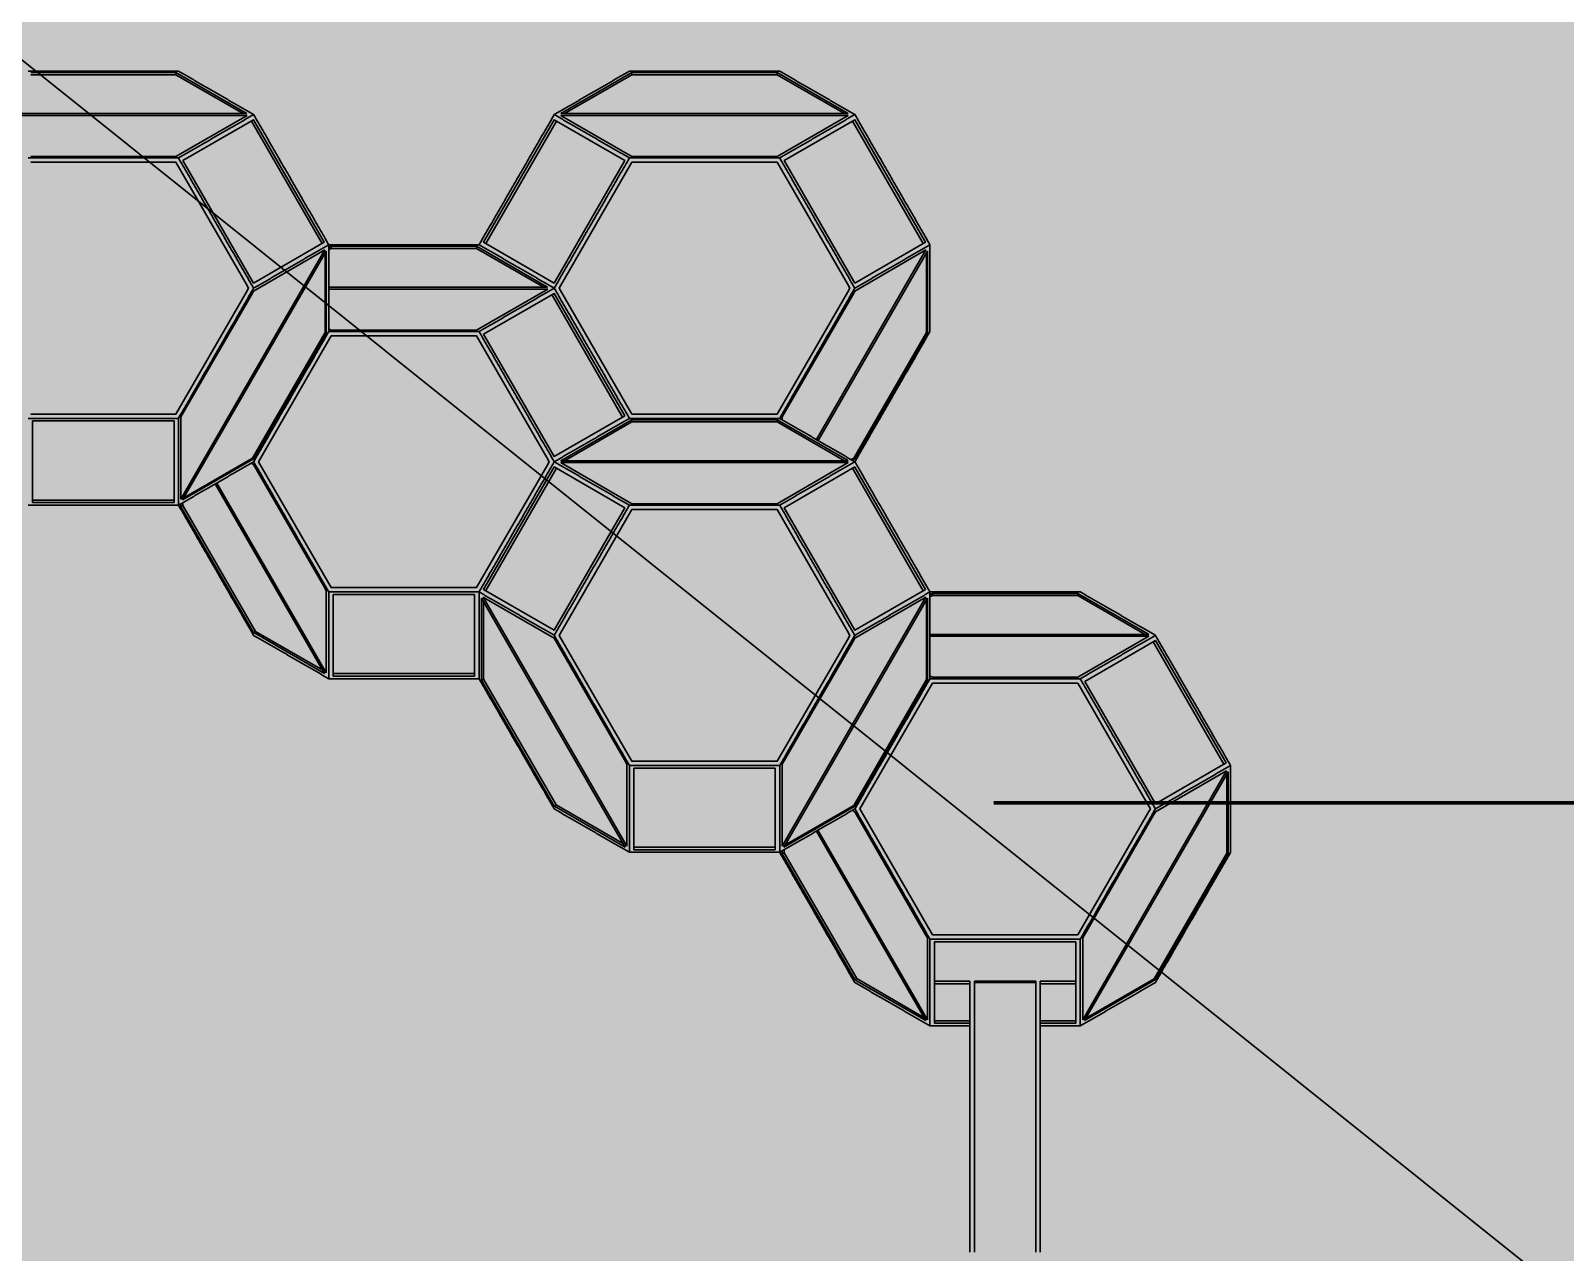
# Model space of a CAD drawing. Header units: millimetres. Extents: x 401 to 30661, y 2016 to 22119.
# Drawn here: x 17051 to 17551, y 14285 to 14683 of the extents above; entities that cross this region are included whole.
import ezdxf

# ---------------------------------------------------------------- set-up
doc = ezdxf.new("R2010")
doc.units = ezdxf.units.MM
doc.layers.add('2ND', color=201, linetype='Continuous', lineweight=35, true_color=0x39ffb0)
doc.layers.add('4TH DETAILS', color=125, linetype='Continuous', lineweight=15, true_color=0x39ffb0)
doc.layers.add('BACKGROUND', color=7, linetype='Continuous', true_color=0x000000)
doc.layers.add('GLOW-EMERALD', color=7, linetype='Continuous', lineweight=70, true_color=0x39ffb0, transparency=0.8)
doc.layers.add('GLOW-EMERALD-2', color=7, linetype='Continuous', lineweight=30, true_color=0x39ffb0, transparency=0.8)

msp = doc.modelspace()

# ---------------------------------------------------------------- hatches: boundary and pattern name
at = {"layer": 'BACKGROUND'}
h = msp.add_hatch(color=256, dxfattribs=at)
h.dxf.hatch_style = 1
h.paths.add_polyline_path([(400.723, 2015.745), (30660.634, 2015.745), (30660.634, 22119.328), (400.723, 22119.328)])

# ---------------------------------------------------------------- linework, layer by layer
at = {"layer": '2ND'}
msp.add_line((17364.847, 14431.205), (17731.999, 14431.205), dxfattribs=at)
at = {"layer": '4TH DETAILS', "linetype": 'Continuous'}
for p, q in [((17050.866, 14669.139), (17052.495, 14669.139)), ((17098.226, 14668.432), (17050.866, 14668.432)), ((17052.495, 14669.139), (17098.226, 14669.139)), ((17098.226, 14668.432), (17098.226, 14669.139)), ((17098.226, 14669.139), (17121.092, 14655.937)), ((17120.139, 14655.78), (17098.226, 14668.432)), ((17223.687, 14655.78), (17246.825, 14669.139)), ((17246.825, 14668.432), (17224.912, 14655.78)), ((17246.825, 14668.432), (17246.825, 14669.139)), ((17246.825, 14669.139), (17248.454, 14669.139)), ((17294.185, 14668.432), (17246.825, 14668.432)), ((17248.454, 14669.139), (17294.185, 14669.139)), ((17294.185, 14668.432), (17294.185, 14669.139)), ((17294.185, 14669.139), (17317.051, 14655.937)), ((17316.098, 14655.78), (17294.185, 14668.432)), ((17121.4, 14655.175), (17027.692, 14655.175)), ((17027.728, 14655.78), (17121.363, 14655.78)), ((17121.4, 14655.175), (17098.226, 14641.795)), ((17100.474, 14640.472), (17123.513, 14653.774)), ((17121.092, 14655.937), (17121.363, 14655.78)), ((17145.836, 14613.454), (17122.796, 14653.359)), ((17123.513, 14653.774), (17123.536, 14653.735)), ((17123.536, 14653.735), (17146.553, 14613.868)), ((17198.476, 14613.881), (17221.515, 14653.786)), ((17222.232, 14653.372), (17199.193, 14613.467)), ((17221.515, 14653.786), (17244.555, 14640.485)), ((17223.959, 14654.997), (17223.651, 14655.175)), ((17317.359, 14655.175), (17223.651, 14655.175)), ((17223.687, 14655.78), (17317.323, 14655.78)), ((17246.825, 14641.795), (17223.959, 14654.997)), ((17317.359, 14655.175), (17294.185, 14641.795)), ((17296.433, 14640.472), (17319.473, 14653.774)), ((17317.051, 14655.937), (17317.323, 14655.78)), ((17341.795, 14613.454), (17318.755, 14653.359)), ((17319.473, 14653.774), (17319.495, 14653.735)), ((17319.495, 14653.735), (17342.512, 14613.868)), ((17096.597, 14641.795), (17050.866, 14641.795)), ((17098.226, 14641.795), (17096.597, 14641.795)), ((17292.556, 14641.795), (17246.825, 14641.795)), ((17294.185, 14641.795), (17292.556, 14641.795)), ((17050.866, 14639.914), (17052.495, 14639.914)), ((17052.495, 14639.914), (17098.226, 14639.914)), ((17098.226, 14639.914), (17121.092, 14600.309)), ((17123.513, 14600.566), (17100.474, 14640.472)), ((17244.555, 14640.485), (17221.515, 14600.579)), ((17223.145, 14598.898), (17246.825, 14639.914)), ((17246.825, 14639.914), (17248.454, 14639.914)), ((17248.454, 14639.914), (17294.185, 14639.914)), ((17294.185, 14639.914), (17317.051, 14600.309)), ((17319.473, 14600.566), (17296.433, 14640.472)), ((17099.855, 14530.179), (17146.713, 14611.339)), ((17146.553, 14613.868), (17123.536, 14600.579)), ((17123.536, 14597.958), (17146.713, 14611.339)), ((17148.031, 14612.1), (17148.845, 14612.57)), ((17148.845, 14611.863), (17148.031, 14611.393)), ((17148.845, 14611.863), (17148.845, 14612.57)), ((17148.845, 14612.57), (17150.474, 14612.57)), ((17196.206, 14611.863), (17148.845, 14611.863)), ((17150.474, 14612.57), (17196.206, 14612.57)), ((17196.206, 14611.863), (17196.206, 14612.57)), ((17196.206, 14612.57), (17219.072, 14599.369)), ((17218.118, 14599.212), (17196.206, 14611.863)), ((17221.515, 14600.579), (17198.476, 14613.881)), ((17306.996, 14549.546), (17342.672, 14611.339)), ((17342.512, 14613.868), (17319.495, 14600.579)), ((17319.495, 14597.958), (17342.672, 14611.339)), ((17147.216, 14611.003), (17100.398, 14529.912)), ((17146.849, 14584.498), (17146.849, 14610.366)), ((17147.216, 14611.003), (17147.216, 14610.689)), ((17147.216, 14610.689), (17147.216, 14584.286)), ((17343.175, 14611.003), (17307.519, 14549.244)), ((17342.808, 14584.498), (17342.808, 14610.366)), ((17343.175, 14611.003), (17343.175, 14610.689)), ((17343.175, 14610.689), (17343.175, 14584.286)), ((17121.092, 14597.487), (17098.226, 14557.883)), ((17099.855, 14556.942), (17122.721, 14596.547)), ((17121.092, 14600.309), (17121.906, 14598.898)), ((17121.906, 14598.898), (17121.092, 14597.487)), ((17122.721, 14596.547), (17123.536, 14597.958)), ((17123.536, 14600.579), (17123.513, 14600.566)), ((17148.031, 14599.212), (17219.343, 14599.212)), ((17219.38, 14598.606), (17148.031, 14598.606)), ((17219.38, 14598.606), (17196.206, 14585.227)), ((17198.453, 14583.903), (17221.493, 14597.205)), ((17219.072, 14599.369), (17219.343, 14599.212)), ((17243.815, 14556.885), (17220.776, 14596.791)), ((17221.493, 14597.205), (17221.515, 14597.166)), ((17221.515, 14597.166), (17244.532, 14557.299)), ((17246.825, 14557.883), (17223.145, 14598.898)), ((17317.051, 14597.487), (17294.185, 14557.883)), ((17295.814, 14556.942), (17318.68, 14596.547)), ((17317.051, 14600.309), (17317.866, 14598.898)), ((17317.866, 14598.898), (17317.051, 14597.487)), ((17318.68, 14596.547), (17319.495, 14597.958)), ((17319.495, 14600.579), (17319.473, 14600.566)), ((17123.168, 14543.483), (17146.849, 14584.498)), ((17147.216, 14584.286), (17124.35, 14544.681)), ((17125.165, 14542.33), (17148.845, 14583.345)), ((17146.849, 14584.498), (17147.216, 14584.286)), ((17148.845, 14585.227), (17148.031, 14585.697)), ((17194.577, 14585.227), (17148.845, 14585.227)), ((17148.845, 14583.345), (17150.474, 14583.345)), ((17150.474, 14583.345), (17196.206, 14583.345)), ((17196.206, 14585.227), (17194.577, 14585.227)), ((17196.206, 14583.345), (17219.071, 14543.741)), ((17221.493, 14543.998), (17198.453, 14583.903)), ((17319.127, 14543.483), (17342.808, 14584.498)), ((17343.175, 14584.286), (17320.309, 14544.681)), ((17342.808, 14584.498), (17343.175, 14584.286)), ((17052.495, 14557.883), (17050.866, 14557.883)), ((17098.226, 14557.883), (17052.495, 14557.883)), ((17099.855, 14530.539), (17099.855, 14556.942)), ((17244.532, 14557.299), (17221.515, 14544.01)), ((17248.454, 14557.883), (17246.825, 14557.883)), ((17294.185, 14557.883), (17248.454, 14557.883)), ((17295.814, 14556.002), (17295.814, 14556.942)), ((17051.506, 14555.632), (17097.585, 14555.632)), ((17051.506, 14529.028), (17051.506, 14555.632)), ((17097.585, 14555.632), (17097.585, 14529.028)), ((17223.687, 14542.643), (17246.825, 14556.002)), ((17246.825, 14555.295), (17224.912, 14542.643)), ((17246.825, 14555.295), (17246.825, 14556.002)), ((17246.825, 14556.002), (17248.454, 14556.002)), ((17294.185, 14555.295), (17246.825, 14555.295)), ((17248.454, 14556.002), (17294.185, 14556.002)), ((17294.185, 14555.295), (17294.185, 14556.002)), ((17294.185, 14556.002), (17317.051, 14542.8)), ((17316.098, 14542.643), (17294.185, 14555.295)), ((17123.536, 14543.27), (17100.398, 14529.912)), ((17100.766, 14530.549), (17123.168, 14543.483)), ((17122.721, 14541.86), (17123.536, 14541.389)), ((17123.168, 14543.483), (17123.536, 14543.27)), ((17124.35, 14544.681), (17123.536, 14543.27)), ((17123.536, 14541.389), (17146.401, 14501.785)), ((17148.845, 14501.314), (17125.165, 14542.33)), ((17219.071, 14543.741), (17219.886, 14542.33)), ((17219.886, 14542.33), (17219.071, 14540.919)), ((17221.515, 14544.01), (17221.493, 14543.998)), ((17223.959, 14541.86), (17223.651, 14542.038)), ((17317.359, 14542.038), (17223.651, 14542.038)), ((17223.687, 14542.643), (17317.323, 14542.643)), ((17246.825, 14528.658), (17223.959, 14541.86)), ((17317.359, 14542.038), (17294.185, 14528.658)), ((17317.051, 14542.8), (17317.323, 14542.643)), ((17318.313, 14543.012), (17319.127, 14543.483)), ((17319.495, 14543.27), (17318.68, 14542.8)), ((17319.127, 14543.483), (17319.495, 14543.27)), ((17320.309, 14544.681), (17319.495, 14543.27)), ((17219.071, 14540.919), (17196.206, 14501.314)), ((17198.476, 14500.744), (17221.515, 14540.649)), ((17222.232, 14540.235), (17199.193, 14500.33)), ((17221.515, 14540.649), (17244.555, 14527.347)), ((17296.433, 14527.335), (17319.473, 14540.636)), ((17341.795, 14500.317), (17318.755, 14540.222)), ((17319.473, 14540.636), (17319.495, 14540.598)), ((17319.495, 14540.598), (17342.512, 14500.731)), ((17146.673, 14473.344), (17111.017, 14535.102)), ((17111.528, 14535.397), (17147.216, 14473.585)), ((17051.506, 14529.856), (17097.585, 14529.856)), ((17097.585, 14529.028), (17051.506, 14529.028)), ((17099.855, 14530.179), (17099.855, 14530.539)), ((17099.855, 14527.717), (17099.855, 14528.658)), ((17100.468, 14528.071), (17099.855, 14527.717)), ((17123.536, 14486.702), (17099.855, 14527.717)), ((17100.468, 14528.071), (17100.468, 14529.012)), ((17124.148, 14487.055), (17100.468, 14528.071)), ((17244.555, 14527.347), (17221.515, 14487.442)), ((17223.145, 14485.761), (17246.825, 14526.777)), ((17292.556, 14528.658), (17246.825, 14528.658)), ((17246.825, 14526.777), (17248.454, 14526.777)), ((17248.454, 14526.777), (17294.185, 14526.777)), ((17294.185, 14528.658), (17292.556, 14528.658)), ((17294.185, 14526.777), (17317.051, 14487.172)), ((17319.473, 14487.429), (17296.433, 14527.335)), ((17146.401, 14501.785), (17147.216, 14500.374)), ((17150.474, 14501.314), (17148.845, 14501.314)), ((17196.206, 14501.314), (17150.474, 14501.314)), ((17147.216, 14500.374), (17147.216, 14499.433)), ((17147.216, 14499.433), (17147.216, 14473.585)), ((17149.486, 14499.063), (17195.565, 14499.063)), ((17149.486, 14472.459), (17149.486, 14499.063)), ((17195.565, 14499.063), (17195.565, 14472.459)), ((17197.835, 14471.149), (17197.835, 14497.866)), ((17244.653, 14416.775), (17197.835, 14497.866)), ((17198.315, 14498.215), (17198.649, 14498.022)), ((17198.315, 14498.215), (17245.196, 14417.016)), ((17198.447, 14471.502), (17198.447, 14496.805)), ((17221.515, 14487.442), (17198.476, 14500.744)), ((17198.649, 14498.022), (17221.515, 14484.821)), ((17295.814, 14417.042), (17342.672, 14498.202)), ((17343.175, 14497.866), (17296.358, 14416.775)), ((17342.512, 14500.731), (17319.495, 14487.442)), ((17319.495, 14484.821), (17342.672, 14498.202)), ((17342.808, 14471.361), (17342.808, 14497.229)), ((17343.175, 14497.866), (17343.175, 14497.552)), ((17343.175, 14497.552), (17343.175, 14471.149)), ((17343.99, 14498.963), (17344.804, 14499.433)), ((17344.804, 14498.726), (17343.99, 14498.256)), ((17344.804, 14498.726), (17344.804, 14499.433)), ((17344.804, 14499.433), (17346.433, 14499.433)), ((17392.165, 14498.726), (17344.804, 14498.726)), ((17346.433, 14499.433), (17392.165, 14499.433)), ((17392.165, 14498.726), (17392.165, 14499.433)), ((17392.165, 14499.433), (17415.031, 14486.232)), ((17414.078, 14486.075), (17392.165, 14498.726)), ((17124.148, 14487.055), (17123.536, 14486.702)), ((17124.35, 14486.232), (17123.536, 14486.702)), ((17146.061, 14474.404), (17124.148, 14487.055)), ((17146.673, 14473.344), (17124.35, 14486.232)), ((17317.051, 14487.172), (17317.866, 14485.761)), ((17319.495, 14487.442), (17319.473, 14487.429)), ((17343.99, 14486.075), (17415.302, 14486.075)), ((17415.031, 14486.232), (17415.302, 14486.075)), ((17221.515, 14484.821), (17244.381, 14445.216)), ((17246.825, 14444.746), (17223.145, 14485.761)), ((17317.051, 14484.35), (17294.185, 14444.746)), ((17295.814, 14443.805), (17318.68, 14483.41)), ((17317.866, 14485.761), (17317.051, 14484.35)), ((17318.68, 14483.41), (17319.495, 14484.821)), ((17415.339, 14485.469), (17343.99, 14485.469)), ((17415.339, 14485.469), (17392.165, 14472.089)), ((17394.413, 14470.766), (17417.452, 14484.068)), ((17439.774, 14443.748), (17416.735, 14483.654)), ((17417.452, 14484.068), (17417.474, 14484.029)), ((17417.474, 14484.029), (17440.492, 14444.162)), ((17149.486, 14473.288), (17195.565, 14473.288)), ((17195.565, 14472.459), (17149.486, 14472.459)), ((17198.447, 14471.502), (17197.835, 14471.149)), ((17221.515, 14430.133), (17197.835, 14471.149)), ((17222.128, 14430.487), (17198.447, 14471.502)), ((17319.127, 14430.345), (17342.808, 14471.361)), ((17343.175, 14471.149), (17320.309, 14431.544)), ((17342.808, 14471.361), (17343.175, 14471.149)), ((17344.804, 14472.089), (17343.99, 14472.56)), ((17390.536, 14472.089), (17344.804, 14472.089)), ((17392.165, 14472.089), (17390.536, 14472.089)), ((17321.124, 14429.193), (17344.804, 14470.208)), ((17344.804, 14470.208), (17346.434, 14470.208)), ((17346.434, 14470.208), (17392.165, 14470.208)), ((17392.165, 14470.208), (17415.03, 14430.604)), ((17417.452, 14430.861), (17394.413, 14470.766)), ((17244.381, 14445.216), (17245.196, 14443.805)), ((17245.196, 14443.805), (17245.196, 14442.865)), ((17245.196, 14442.865), (17245.196, 14417.016)), ((17248.454, 14444.746), (17246.825, 14444.746)), ((17247.466, 14442.495), (17293.544, 14442.495)), ((17247.466, 14415.891), (17247.466, 14442.495)), ((17294.185, 14444.746), (17248.454, 14444.746)), ((17293.544, 14442.495), (17293.544, 14415.891)), ((17295.814, 14417.402), (17295.814, 14443.805)), ((17393.794, 14360.473), (17440.652, 14441.634)), ((17441.155, 14441.297), (17394.337, 14360.206)), ((17440.492, 14444.162), (17417.474, 14430.873)), ((17417.474, 14428.252), (17440.652, 14441.634)), ((17441.155, 14441.297), (17441.155, 14440.983)), ((17440.787, 14414.793), (17440.787, 14440.661)), ((17441.155, 14440.983), (17441.155, 14414.58)), ((17320.309, 14431.544), (17319.495, 14430.133)), ((17222.128, 14430.487), (17221.515, 14430.133)), ((17222.33, 14429.663), (17221.515, 14430.133)), ((17244.04, 14417.836), (17222.128, 14430.487)), ((17244.653, 14416.775), (17222.33, 14429.663)), ((17319.495, 14430.133), (17296.358, 14416.775)), ((17296.725, 14417.411), (17319.127, 14430.345)), ((17318.68, 14428.723), (17319.495, 14428.252)), ((17319.127, 14430.345), (17319.495, 14430.133)), ((17319.495, 14428.252), (17342.361, 14388.648)), ((17344.804, 14388.177), (17321.124, 14429.193)), ((17415.03, 14427.782), (17392.165, 14388.177)), ((17393.794, 14387.237), (17416.66, 14426.841)), ((17415.03, 14430.604), (17415.845, 14429.193)), ((17415.845, 14429.193), (17415.03, 14427.782)), ((17416.66, 14426.841), (17417.474, 14428.252)), ((17417.474, 14430.873), (17417.452, 14430.861)), ((17342.632, 14360.206), (17306.976, 14421.965)), ((17307.488, 14422.26), (17343.175, 14360.448)), ((17247.466, 14416.719), (17293.544, 14416.719)), ((17295.814, 14417.042), (17295.814, 14417.402)), ((17293.544, 14415.891), (17247.466, 14415.891)), ((17295.814, 14414.58), (17295.814, 14415.521)), ((17296.427, 14414.934), (17295.814, 14414.58)), ((17319.495, 14373.565), (17295.814, 14414.58)), ((17296.427, 14414.934), (17296.427, 14415.874)), ((17320.107, 14373.918), (17296.427, 14414.934)), ((17417.107, 14373.777), (17440.787, 14414.793)), ((17441.155, 14414.58), (17418.289, 14374.976)), ((17440.787, 14414.793), (17441.155, 14414.58)), ((17342.361, 14388.648), (17343.175, 14387.237)), ((17343.175, 14387.237), (17343.175, 14386.296)), ((17343.175, 14386.296), (17343.175, 14360.448)), ((17346.434, 14388.177), (17344.804, 14388.177)), ((17392.165, 14388.177), (17346.434, 14388.177)), ((17393.794, 14360.834), (17393.794, 14387.237)), ((17345.445, 14385.926), (17391.524, 14385.926)), ((17345.445, 14359.322), (17345.445, 14385.926)), ((17391.524, 14385.926), (17391.524, 14359.322)), ((17320.107, 14373.918), (17319.495, 14373.565)), ((17320.309, 14373.095), (17319.495, 14373.565)), ((17342.02, 14361.267), (17320.107, 14373.918)), ((17342.632, 14360.206), (17320.309, 14373.095)), ((17357.029, 14373.044), (17345.445, 14373.044)), ((17345.445, 14372.204), (17345.445, 14373.044)), ((17357.029, 14372.204), (17345.445, 14372.204)), ((17357.029, 14373.044), (17357.029, 14284.704)), ((17378.485, 14373.044), (17358.485, 14373.044)), ((17358.485, 14373.044), (17358.485, 14284.704)), ((17378.485, 14372.639), (17358.485, 14372.639)), ((17378.485, 14373.044), (17378.485, 14284.704)), ((17391.524, 14373.044), (17379.94, 14373.044)), ((17379.94, 14373.044), (17379.94, 14284.704)), ((17391.524, 14372.204), (17379.94, 14372.204)), ((17391.524, 14372.204), (17391.524, 14373.044)), ((17417.474, 14373.565), (17394.337, 14360.206)), ((17394.705, 14360.843), (17417.107, 14373.777)), ((17417.107, 14373.777), (17417.474, 14373.565)), ((17418.289, 14374.976), (17417.474, 14373.565)), ((17345.445, 14360.151), (17357.029, 14360.151)), ((17357.029, 14359.322), (17345.445, 14359.322)), ((17379.94, 14360.151), (17391.524, 14360.151)), ((17391.524, 14359.322), (17379.94, 14359.322)), ((17393.794, 14360.473), (17393.794, 14360.834))]:
    msp.add_line(p, q, dxfattribs=at)
at = {"layer": '4TH DETAILS'}
msp.add_lwpolyline([(16270.229, 15014.575), (16512.728, 14910.647), (16751.181, 14910.647), (17943.449, 13956.832), (18181.903, 12764.564), (18181.903, 12049.203), (17704.996, 10380.028), (17704.996, 9489.575)], dxfattribs=at)
at = {"layer": '4TH DETAILS', "linetype": 'Continuous'}
for points in [[(17099.041, 14669.609), (17050.051, 14669.609)], [(17099.041, 14669.609), (17123.536, 14655.467)], [(17221.515, 14655.467), (17246.01, 14669.609)], [(17295, 14669.609), (17246.01, 14669.609)], [(17295, 14669.609), (17319.495, 14655.467)], [(17099.041, 14641.325), (17123.536, 14655.467)], [(17148.031, 14613.041), (17123.536, 14655.467)], [(17197.02, 14613.041), (17221.515, 14655.467)], [(17246.01, 14641.325), (17221.515, 14655.467)], [(17295, 14641.325), (17319.495, 14655.467)], [(17343.99, 14613.041), (17319.495, 14655.467)], [(17050.051, 14641.325), (17099.041, 14641.325)], [(17123.536, 14598.898), (17099.041, 14641.325)], [(17221.515, 14598.898), (17246.01, 14641.325)], [(17246.01, 14641.325), (17295, 14641.325)], [(17319.495, 14598.898), (17295, 14641.325)], [(17123.536, 14598.898), (17148.031, 14613.041)], [(17148.031, 14584.756), (17148.031, 14613.041)], [(17197.02, 14613.041), (17148.031, 14613.041)], [(17197.02, 14613.041), (17221.515, 14598.898)], [(17221.515, 14598.898), (17197.02, 14613.041)], [(17319.495, 14598.898), (17343.99, 14613.041)], [(17343.99, 14584.756), (17343.99, 14613.041)], [(17099.041, 14556.472), (17123.536, 14598.898)], [(17197.02, 14584.756), (17221.515, 14598.898)], [(17246.01, 14556.472), (17221.515, 14598.898)], [(17246.01, 14556.472), (17221.515, 14598.898)], [(17295, 14556.472), (17319.495, 14598.898)], [(17148.031, 14584.756), (17123.536, 14542.33)], [(17123.536, 14542.33), (17148.031, 14584.756)], [(17148.031, 14584.756), (17197.02, 14584.756)], [(17221.515, 14542.33), (17197.02, 14584.756)], [(17343.99, 14584.756), (17319.495, 14542.33)], [(17050.051, 14556.472), (17099.041, 14556.472)], [(17099.041, 14556.472), (17099.041, 14528.188)], [(17221.515, 14542.33), (17246.01, 14556.472)], [(17221.515, 14542.33), (17246.01, 14556.472)], [(17295, 14556.472), (17246.01, 14556.472)], [(17246.01, 14556.472), (17295, 14556.472)], [(17295, 14556.472), (17319.495, 14542.33)], [(17099.041, 14528.188), (17123.536, 14542.33)], [(17148.031, 14499.903), (17123.536, 14542.33)], [(17197.02, 14499.903), (17221.515, 14542.33)], [(17197.02, 14499.903), (17221.515, 14542.33)], [(17246.01, 14528.188), (17221.515, 14542.33)], [(17295, 14528.188), (17319.495, 14542.33)], [(17343.99, 14499.903), (17319.495, 14542.33)], [(17050.051, 14528.188), (17099.041, 14528.188)], [(17099.041, 14528.188), (17123.536, 14485.761)], [(17221.515, 14485.761), (17246.01, 14528.188)], [(17246.01, 14528.188), (17295, 14528.188)], [(17319.495, 14485.761), (17295, 14528.188)], [(17148.031, 14499.903), (17197.02, 14499.903)], [(17148.031, 14499.903), (17148.031, 14471.619)], [(17197.02, 14499.903), (17197.02, 14471.619)], [(17197.02, 14471.619), (17197.02, 14499.903)], [(17221.515, 14485.761), (17197.02, 14499.903)], [(17319.495, 14485.761), (17343.99, 14499.903)], [(17343.99, 14471.619), (17343.99, 14499.903)], [(17392.98, 14499.903), (17343.99, 14499.903)], [(17392.98, 14499.903), (17417.474, 14485.761)], [(17123.536, 14485.761), (17148.031, 14471.619)], [(17246.01, 14443.335), (17221.515, 14485.761)], [(17295, 14443.335), (17319.495, 14485.761)], [(17392.98, 14471.619), (17417.474, 14485.761)], [(17441.969, 14443.335), (17417.474, 14485.761)], [(17148.031, 14471.619), (17197.02, 14471.619)], [(17197.02, 14471.619), (17221.515, 14429.193)], [(17343.99, 14471.619), (17319.495, 14429.193)], [(17319.495, 14429.193), (17343.99, 14471.619)], [(17343.99, 14471.619), (17392.98, 14471.619)], [(17417.474, 14429.193), (17392.98, 14471.619)], [(17246.01, 14443.335), (17295, 14443.335)], [(17246.01, 14443.335), (17246.01, 14415.051)], [(17295, 14443.335), (17295, 14415.051)], [(17417.474, 14429.193), (17441.969, 14443.335)], [(17441.969, 14415.051), (17441.969, 14443.335)], [(17221.515, 14429.193), (17246.01, 14415.051)], [(17295, 14415.051), (17319.495, 14429.193)], [(17343.99, 14386.766), (17319.495, 14429.193)], [(17392.98, 14386.766), (17417.474, 14429.193)], [(17246.01, 14415.051), (17295, 14415.051)], [(17295, 14415.051), (17319.495, 14372.624)], [(17441.969, 14415.051), (17417.474, 14372.624)], [(17343.99, 14386.766), (17392.98, 14386.766)], [(17343.99, 14386.766), (17343.99, 14358.482)], [(17392.98, 14386.766), (17392.98, 14358.482)], [(17319.495, 14372.624), (17343.99, 14358.482)], [(17392.98, 14358.482), (17417.474, 14372.624)], [(17343.99, 14358.482), (17357.029, 14358.482)], [(17379.94, 14358.482), (17392.98, 14358.482)]]:
    msp.add_open_spline(points, degree=1, dxfattribs=at)
at = {"layer": 'GLOW-EMERALD'}
msp.add_line((17364.847, 14431.205), (17731.999, 14431.205), dxfattribs=at)
at = {"layer": 'GLOW-EMERALD-2', "linetype": 'Continuous'}
for p, q in [((17050.866, 14669.139), (17052.495, 14669.139)), ((17098.226, 14668.432), (17050.866, 14668.432)), ((17052.495, 14669.139), (17098.226, 14669.139)), ((17098.226, 14668.432), (17098.226, 14669.139)), ((17098.226, 14669.139), (17121.092, 14655.937)), ((17120.139, 14655.78), (17098.226, 14668.432)), ((17223.687, 14655.78), (17246.825, 14669.139)), ((17246.825, 14668.432), (17224.912, 14655.78)), ((17246.825, 14668.432), (17246.825, 14669.139)), ((17246.825, 14669.139), (17248.454, 14669.139)), ((17294.185, 14668.432), (17246.825, 14668.432)), ((17248.454, 14669.139), (17294.185, 14669.139)), ((17294.185, 14668.432), (17294.185, 14669.139)), ((17294.185, 14669.139), (17317.051, 14655.937)), ((17316.098, 14655.78), (17294.185, 14668.432)), ((17121.4, 14655.175), (17027.692, 14655.175)), ((17027.728, 14655.78), (17121.363, 14655.78)), ((17121.4, 14655.175), (17098.226, 14641.795)), ((17100.474, 14640.472), (17123.513, 14653.774)), ((17121.092, 14655.937), (17121.363, 14655.78)), ((17145.836, 14613.454), (17122.796, 14653.359)), ((17123.513, 14653.774), (17123.536, 14653.735)), ((17123.536, 14653.735), (17146.553, 14613.868)), ((17198.476, 14613.881), (17221.515, 14653.786)), ((17222.232, 14653.372), (17199.193, 14613.467)), ((17221.515, 14653.786), (17244.555, 14640.485)), ((17223.959, 14654.997), (17223.651, 14655.175)), ((17317.359, 14655.175), (17223.651, 14655.175)), ((17223.687, 14655.78), (17317.323, 14655.78)), ((17246.825, 14641.795), (17223.959, 14654.997)), ((17317.359, 14655.175), (17294.185, 14641.795)), ((17296.433, 14640.472), (17319.473, 14653.774)), ((17317.051, 14655.937), (17317.323, 14655.78)), ((17341.795, 14613.454), (17318.755, 14653.359)), ((17319.473, 14653.774), (17319.495, 14653.735)), ((17319.495, 14653.735), (17342.512, 14613.868)), ((17096.597, 14641.795), (17050.866, 14641.795)), ((17098.226, 14641.795), (17096.597, 14641.795)), ((17292.556, 14641.795), (17246.825, 14641.795)), ((17294.185, 14641.795), (17292.556, 14641.795)), ((17050.866, 14639.914), (17052.495, 14639.914)), ((17052.495, 14639.914), (17098.226, 14639.914)), ((17098.226, 14639.914), (17121.092, 14600.309)), ((17123.513, 14600.566), (17100.474, 14640.472)), ((17244.555, 14640.485), (17221.515, 14600.579)), ((17223.145, 14598.898), (17246.825, 14639.914)), ((17246.825, 14639.914), (17248.454, 14639.914)), ((17248.454, 14639.914), (17294.185, 14639.914)), ((17294.185, 14639.914), (17317.051, 14600.309)), ((17319.473, 14600.566), (17296.433, 14640.472)), ((17099.855, 14530.179), (17146.713, 14611.339)), ((17146.553, 14613.868), (17123.536, 14600.579)), ((17123.536, 14597.958), (17146.713, 14611.339)), ((17148.031, 14612.1), (17148.845, 14612.57)), ((17148.845, 14611.863), (17148.031, 14611.393)), ((17148.845, 14611.863), (17148.845, 14612.57)), ((17148.845, 14612.57), (17150.474, 14612.57)), ((17196.206, 14611.863), (17148.845, 14611.863)), ((17150.474, 14612.57), (17196.206, 14612.57)), ((17196.206, 14611.863), (17196.206, 14612.57)), ((17196.206, 14612.57), (17219.072, 14599.369)), ((17218.118, 14599.212), (17196.206, 14611.863)), ((17221.515, 14600.579), (17198.476, 14613.881)), ((17306.996, 14549.546), (17342.672, 14611.339)), ((17342.512, 14613.868), (17319.495, 14600.579)), ((17319.495, 14597.958), (17342.672, 14611.339)), ((17147.216, 14611.003), (17100.398, 14529.912)), ((17146.849, 14584.498), (17146.849, 14610.366)), ((17147.216, 14611.003), (17147.216, 14610.689)), ((17147.216, 14610.689), (17147.216, 14584.286)), ((17343.175, 14611.003), (17307.519, 14549.244)), ((17342.808, 14584.498), (17342.808, 14610.366)), ((17343.175, 14611.003), (17343.175, 14610.689)), ((17343.175, 14610.689), (17343.175, 14584.286)), ((17121.092, 14597.487), (17098.226, 14557.883)), ((17099.855, 14556.942), (17122.721, 14596.547)), ((17121.092, 14600.309), (17121.906, 14598.898)), ((17121.906, 14598.898), (17121.092, 14597.487)), ((17122.721, 14596.547), (17123.536, 14597.958)), ((17123.536, 14600.579), (17123.513, 14600.566)), ((17148.031, 14599.212), (17219.343, 14599.212)), ((17219.38, 14598.606), (17148.031, 14598.606)), ((17219.38, 14598.606), (17196.206, 14585.227)), ((17198.453, 14583.903), (17221.493, 14597.205)), ((17219.072, 14599.369), (17219.343, 14599.212)), ((17243.815, 14556.885), (17220.776, 14596.791)), ((17221.493, 14597.205), (17221.515, 14597.166)), ((17221.515, 14597.166), (17244.532, 14557.299)), ((17246.825, 14557.883), (17223.145, 14598.898)), ((17317.051, 14597.487), (17294.185, 14557.883)), ((17295.814, 14556.942), (17318.68, 14596.547)), ((17317.051, 14600.309), (17317.866, 14598.898)), ((17317.866, 14598.898), (17317.051, 14597.487)), ((17318.68, 14596.547), (17319.495, 14597.958)), ((17319.495, 14600.579), (17319.473, 14600.566)), ((17123.168, 14543.483), (17146.849, 14584.498)), ((17147.216, 14584.286), (17124.35, 14544.681)), ((17125.165, 14542.33), (17148.845, 14583.345)), ((17146.849, 14584.498), (17147.216, 14584.286)), ((17148.845, 14585.227), (17148.031, 14585.697)), ((17194.577, 14585.227), (17148.845, 14585.227)), ((17148.845, 14583.345), (17150.474, 14583.345)), ((17150.474, 14583.345), (17196.206, 14583.345)), ((17196.206, 14585.227), (17194.577, 14585.227)), ((17196.206, 14583.345), (17219.071, 14543.741)), ((17221.493, 14543.998), (17198.453, 14583.903)), ((17319.127, 14543.483), (17342.808, 14584.498)), ((17343.175, 14584.286), (17320.309, 14544.681)), ((17342.808, 14584.498), (17343.175, 14584.286)), ((17052.495, 14557.883), (17050.866, 14557.883)), ((17098.226, 14557.883), (17052.495, 14557.883)), ((17099.855, 14530.539), (17099.855, 14556.942)), ((17244.532, 14557.299), (17221.515, 14544.01)), ((17248.454, 14557.883), (17246.825, 14557.883)), ((17294.185, 14557.883), (17248.454, 14557.883)), ((17295.814, 14556.002), (17295.814, 14556.942)), ((17051.506, 14555.632), (17097.585, 14555.632)), ((17051.506, 14529.028), (17051.506, 14555.632)), ((17097.585, 14555.632), (17097.585, 14529.028)), ((17223.687, 14542.643), (17246.825, 14556.002)), ((17246.825, 14555.295), (17224.912, 14542.643)), ((17246.825, 14555.295), (17246.825, 14556.002)), ((17246.825, 14556.002), (17248.454, 14556.002)), ((17294.185, 14555.295), (17246.825, 14555.295)), ((17248.454, 14556.002), (17294.185, 14556.002)), ((17294.185, 14555.295), (17294.185, 14556.002)), ((17294.185, 14556.002), (17317.051, 14542.8)), ((17316.098, 14542.643), (17294.185, 14555.295)), ((17123.536, 14543.27), (17100.398, 14529.912)), ((17100.766, 14530.549), (17123.168, 14543.483)), ((17122.721, 14541.86), (17123.536, 14541.389)), ((17123.168, 14543.483), (17123.536, 14543.27)), ((17124.35, 14544.681), (17123.536, 14543.27)), ((17123.536, 14541.389), (17146.401, 14501.785)), ((17148.845, 14501.314), (17125.165, 14542.33)), ((17219.071, 14543.741), (17219.886, 14542.33)), ((17219.886, 14542.33), (17219.071, 14540.919)), ((17221.515, 14544.01), (17221.493, 14543.998)), ((17223.959, 14541.86), (17223.651, 14542.038)), ((17317.359, 14542.038), (17223.651, 14542.038)), ((17223.687, 14542.643), (17317.323, 14542.643)), ((17246.825, 14528.658), (17223.959, 14541.86)), ((17317.359, 14542.038), (17294.185, 14528.658)), ((17317.051, 14542.8), (17317.323, 14542.643)), ((17318.313, 14543.012), (17319.127, 14543.483)), ((17319.495, 14543.27), (17318.68, 14542.8)), ((17319.127, 14543.483), (17319.495, 14543.27)), ((17320.309, 14544.681), (17319.495, 14543.27)), ((17219.071, 14540.919), (17196.206, 14501.314)), ((17198.476, 14500.744), (17221.515, 14540.649)), ((17222.232, 14540.235), (17199.193, 14500.33)), ((17221.515, 14540.649), (17244.555, 14527.347)), ((17296.433, 14527.335), (17319.473, 14540.636)), ((17341.795, 14500.317), (17318.755, 14540.222)), ((17319.473, 14540.636), (17319.495, 14540.598)), ((17319.495, 14540.598), (17342.512, 14500.731)), ((17146.673, 14473.344), (17111.017, 14535.102)), ((17111.528, 14535.397), (17147.216, 14473.585)), ((17051.506, 14529.856), (17097.585, 14529.856)), ((17097.585, 14529.028), (17051.506, 14529.028)), ((17099.855, 14530.179), (17099.855, 14530.539)), ((17099.855, 14527.717), (17099.855, 14528.658)), ((17100.468, 14528.071), (17099.855, 14527.717)), ((17123.536, 14486.702), (17099.855, 14527.717)), ((17100.468, 14528.071), (17100.468, 14529.012)), ((17124.148, 14487.055), (17100.468, 14528.071)), ((17244.555, 14527.347), (17221.515, 14487.442)), ((17223.145, 14485.761), (17246.825, 14526.777)), ((17292.556, 14528.658), (17246.825, 14528.658)), ((17246.825, 14526.777), (17248.454, 14526.777)), ((17248.454, 14526.777), (17294.185, 14526.777)), ((17294.185, 14528.658), (17292.556, 14528.658)), ((17294.185, 14526.777), (17317.051, 14487.172)), ((17319.473, 14487.429), (17296.433, 14527.335)), ((17146.401, 14501.785), (17147.216, 14500.374)), ((17150.474, 14501.314), (17148.845, 14501.314)), ((17196.206, 14501.314), (17150.474, 14501.314)), ((17147.216, 14500.374), (17147.216, 14499.433)), ((17147.216, 14499.433), (17147.216, 14473.585)), ((17149.486, 14499.063), (17195.565, 14499.063)), ((17149.486, 14472.459), (17149.486, 14499.063)), ((17195.565, 14499.063), (17195.565, 14472.459)), ((17197.835, 14471.149), (17197.835, 14497.866)), ((17244.653, 14416.775), (17197.835, 14497.866)), ((17198.315, 14498.215), (17198.649, 14498.022)), ((17198.315, 14498.215), (17245.196, 14417.016)), ((17198.447, 14471.502), (17198.447, 14496.805)), ((17221.515, 14487.442), (17198.476, 14500.744)), ((17198.649, 14498.022), (17221.515, 14484.821)), ((17295.814, 14417.042), (17342.672, 14498.202)), ((17343.175, 14497.866), (17296.358, 14416.775)), ((17342.512, 14500.731), (17319.495, 14487.442)), ((17319.495, 14484.821), (17342.672, 14498.202)), ((17342.808, 14471.361), (17342.808, 14497.229)), ((17343.175, 14497.866), (17343.175, 14497.552)), ((17343.175, 14497.552), (17343.175, 14471.149)), ((17343.99, 14498.963), (17344.804, 14499.433)), ((17344.804, 14498.726), (17343.99, 14498.256)), ((17344.804, 14498.726), (17344.804, 14499.433)), ((17344.804, 14499.433), (17346.433, 14499.433)), ((17392.165, 14498.726), (17344.804, 14498.726)), ((17346.433, 14499.433), (17392.165, 14499.433)), ((17392.165, 14498.726), (17392.165, 14499.433)), ((17392.165, 14499.433), (17415.031, 14486.232)), ((17414.078, 14486.075), (17392.165, 14498.726)), ((17124.148, 14487.055), (17123.536, 14486.702)), ((17124.35, 14486.232), (17123.536, 14486.702)), ((17146.061, 14474.404), (17124.148, 14487.055)), ((17146.673, 14473.344), (17124.35, 14486.232)), ((17317.051, 14487.172), (17317.866, 14485.761)), ((17319.495, 14487.442), (17319.473, 14487.429)), ((17343.99, 14486.075), (17415.302, 14486.075)), ((17415.031, 14486.232), (17415.302, 14486.075)), ((17221.515, 14484.821), (17244.381, 14445.216)), ((17246.825, 14444.746), (17223.145, 14485.761)), ((17317.051, 14484.35), (17294.185, 14444.746)), ((17295.814, 14443.805), (17318.68, 14483.41)), ((17317.866, 14485.761), (17317.051, 14484.35)), ((17318.68, 14483.41), (17319.495, 14484.821)), ((17415.339, 14485.469), (17343.99, 14485.469)), ((17415.339, 14485.469), (17392.165, 14472.089)), ((17394.413, 14470.766), (17417.452, 14484.068)), ((17439.774, 14443.748), (17416.735, 14483.654)), ((17417.452, 14484.068), (17417.474, 14484.029)), ((17417.474, 14484.029), (17440.492, 14444.162)), ((17149.486, 14473.288), (17195.565, 14473.288)), ((17195.565, 14472.459), (17149.486, 14472.459)), ((17198.447, 14471.502), (17197.835, 14471.149)), ((17221.515, 14430.133), (17197.835, 14471.149)), ((17222.128, 14430.487), (17198.447, 14471.502)), ((17319.127, 14430.345), (17342.808, 14471.361)), ((17343.175, 14471.149), (17320.309, 14431.544)), ((17342.808, 14471.361), (17343.175, 14471.149)), ((17344.804, 14472.089), (17343.99, 14472.56)), ((17390.536, 14472.089), (17344.804, 14472.089)), ((17392.165, 14472.089), (17390.536, 14472.089)), ((17321.124, 14429.193), (17344.804, 14470.208)), ((17344.804, 14470.208), (17346.434, 14470.208)), ((17346.434, 14470.208), (17392.165, 14470.208)), ((17392.165, 14470.208), (17415.03, 14430.604)), ((17417.452, 14430.861), (17394.413, 14470.766)), ((17244.381, 14445.216), (17245.196, 14443.805)), ((17245.196, 14443.805), (17245.196, 14442.865)), ((17245.196, 14442.865), (17245.196, 14417.016)), ((17248.454, 14444.746), (17246.825, 14444.746)), ((17247.466, 14442.495), (17293.544, 14442.495)), ((17247.466, 14415.891), (17247.466, 14442.495)), ((17294.185, 14444.746), (17248.454, 14444.746)), ((17293.544, 14442.495), (17293.544, 14415.891)), ((17295.814, 14417.402), (17295.814, 14443.805)), ((17393.794, 14360.473), (17440.652, 14441.634)), ((17441.155, 14441.297), (17394.337, 14360.206)), ((17440.492, 14444.162), (17417.474, 14430.873)), ((17417.474, 14428.252), (17440.652, 14441.634)), ((17441.155, 14441.297), (17441.155, 14440.983)), ((17440.787, 14414.793), (17440.787, 14440.661)), ((17441.155, 14440.983), (17441.155, 14414.58)), ((17320.309, 14431.544), (17319.495, 14430.133)), ((17222.128, 14430.487), (17221.515, 14430.133)), ((17222.33, 14429.663), (17221.515, 14430.133)), ((17244.04, 14417.836), (17222.128, 14430.487)), ((17244.653, 14416.775), (17222.33, 14429.663)), ((17319.495, 14430.133), (17296.358, 14416.775)), ((17296.725, 14417.411), (17319.127, 14430.345)), ((17318.68, 14428.723), (17319.495, 14428.252)), ((17319.127, 14430.345), (17319.495, 14430.133)), ((17319.495, 14428.252), (17342.361, 14388.648)), ((17344.804, 14388.177), (17321.124, 14429.193)), ((17415.03, 14427.782), (17392.165, 14388.177)), ((17393.794, 14387.237), (17416.66, 14426.841)), ((17415.03, 14430.604), (17415.845, 14429.193)), ((17415.845, 14429.193), (17415.03, 14427.782)), ((17416.66, 14426.841), (17417.474, 14428.252)), ((17417.474, 14430.873), (17417.452, 14430.861)), ((17342.632, 14360.206), (17306.976, 14421.965)), ((17307.488, 14422.26), (17343.175, 14360.448)), ((17247.466, 14416.719), (17293.544, 14416.719)), ((17295.814, 14417.042), (17295.814, 14417.402)), ((17293.544, 14415.891), (17247.466, 14415.891)), ((17295.814, 14414.58), (17295.814, 14415.521)), ((17296.427, 14414.934), (17295.814, 14414.58)), ((17319.495, 14373.565), (17295.814, 14414.58)), ((17296.427, 14414.934), (17296.427, 14415.874)), ((17320.107, 14373.918), (17296.427, 14414.934)), ((17417.107, 14373.777), (17440.787, 14414.793)), ((17441.155, 14414.58), (17418.289, 14374.976)), ((17440.787, 14414.793), (17441.155, 14414.58)), ((17342.361, 14388.648), (17343.175, 14387.237)), ((17343.175, 14387.237), (17343.175, 14386.296)), ((17343.175, 14386.296), (17343.175, 14360.448)), ((17346.434, 14388.177), (17344.804, 14388.177)), ((17392.165, 14388.177), (17346.434, 14388.177)), ((17393.794, 14360.834), (17393.794, 14387.237)), ((17345.445, 14385.926), (17391.524, 14385.926)), ((17345.445, 14359.322), (17345.445, 14385.926)), ((17391.524, 14385.926), (17391.524, 14359.322)), ((17320.107, 14373.918), (17319.495, 14373.565)), ((17320.309, 14373.095), (17319.495, 14373.565)), ((17342.02, 14361.267), (17320.107, 14373.918)), ((17342.632, 14360.206), (17320.309, 14373.095)), ((17357.029, 14373.044), (17345.445, 14373.044)), ((17345.445, 14372.204), (17345.445, 14373.044)), ((17357.029, 14372.204), (17345.445, 14372.204)), ((17357.029, 14373.044), (17357.029, 14284.704)), ((17378.485, 14373.044), (17358.485, 14373.044)), ((17358.485, 14373.044), (17358.485, 14284.704)), ((17378.485, 14372.639), (17358.485, 14372.639)), ((17378.485, 14373.044), (17378.485, 14284.704)), ((17391.524, 14373.044), (17379.94, 14373.044)), ((17379.94, 14373.044), (17379.94, 14284.704)), ((17391.524, 14372.204), (17379.94, 14372.204)), ((17391.524, 14372.204), (17391.524, 14373.044)), ((17417.474, 14373.565), (17394.337, 14360.206)), ((17394.705, 14360.843), (17417.107, 14373.777)), ((17417.107, 14373.777), (17417.474, 14373.565)), ((17418.289, 14374.976), (17417.474, 14373.565)), ((17345.445, 14360.151), (17357.029, 14360.151)), ((17357.029, 14359.322), (17345.445, 14359.322)), ((17379.94, 14360.151), (17391.524, 14360.151)), ((17391.524, 14359.322), (17379.94, 14359.322)), ((17393.794, 14360.473), (17393.794, 14360.834))]:
    msp.add_line(p, q, dxfattribs=at)
at = {"layer": 'GLOW-EMERALD-2'}
msp.add_lwpolyline([(16270.229, 15014.575), (16512.728, 14910.647), (16751.181, 14910.647), (17943.449, 13956.832), (18181.903, 12764.564), (18181.903, 12049.203), (17704.996, 10380.028), (17704.996, 9489.575)], dxfattribs=at)
at = {"layer": 'GLOW-EMERALD-2', "linetype": 'Continuous'}
for points in [[(17099.041, 14669.609), (17050.051, 14669.609)], [(17099.041, 14669.609), (17123.536, 14655.467)], [(17221.515, 14655.467), (17246.01, 14669.609)], [(17295, 14669.609), (17246.01, 14669.609)], [(17295, 14669.609), (17319.495, 14655.467)], [(17099.041, 14641.325), (17123.536, 14655.467)], [(17148.031, 14613.041), (17123.536, 14655.467)], [(17197.02, 14613.041), (17221.515, 14655.467)], [(17246.01, 14641.325), (17221.515, 14655.467)], [(17295, 14641.325), (17319.495, 14655.467)], [(17343.99, 14613.041), (17319.495, 14655.467)], [(17050.051, 14641.325), (17099.041, 14641.325)], [(17123.536, 14598.898), (17099.041, 14641.325)], [(17221.515, 14598.898), (17246.01, 14641.325)], [(17246.01, 14641.325), (17295, 14641.325)], [(17319.495, 14598.898), (17295, 14641.325)], [(17123.536, 14598.898), (17148.031, 14613.041)], [(17148.031, 14584.756), (17148.031, 14613.041)], [(17197.02, 14613.041), (17148.031, 14613.041)], [(17197.02, 14613.041), (17221.515, 14598.898)], [(17221.515, 14598.898), (17197.02, 14613.041)], [(17319.495, 14598.898), (17343.99, 14613.041)], [(17343.99, 14584.756), (17343.99, 14613.041)], [(17099.041, 14556.472), (17123.536, 14598.898)], [(17197.02, 14584.756), (17221.515, 14598.898)], [(17246.01, 14556.472), (17221.515, 14598.898)], [(17246.01, 14556.472), (17221.515, 14598.898)], [(17295, 14556.472), (17319.495, 14598.898)], [(17148.031, 14584.756), (17123.536, 14542.33)], [(17123.536, 14542.33), (17148.031, 14584.756)], [(17148.031, 14584.756), (17197.02, 14584.756)], [(17221.515, 14542.33), (17197.02, 14584.756)], [(17343.99, 14584.756), (17319.495, 14542.33)], [(17050.051, 14556.472), (17099.041, 14556.472)], [(17099.041, 14556.472), (17099.041, 14528.188)], [(17221.515, 14542.33), (17246.01, 14556.472)], [(17221.515, 14542.33), (17246.01, 14556.472)], [(17295, 14556.472), (17246.01, 14556.472)], [(17246.01, 14556.472), (17295, 14556.472)], [(17295, 14556.472), (17319.495, 14542.33)], [(17099.041, 14528.188), (17123.536, 14542.33)], [(17148.031, 14499.903), (17123.536, 14542.33)], [(17197.02, 14499.903), (17221.515, 14542.33)], [(17197.02, 14499.903), (17221.515, 14542.33)], [(17246.01, 14528.188), (17221.515, 14542.33)], [(17295, 14528.188), (17319.495, 14542.33)], [(17343.99, 14499.903), (17319.495, 14542.33)], [(17050.051, 14528.188), (17099.041, 14528.188)], [(17099.041, 14528.188), (17123.536, 14485.761)], [(17221.515, 14485.761), (17246.01, 14528.188)], [(17246.01, 14528.188), (17295, 14528.188)], [(17319.495, 14485.761), (17295, 14528.188)], [(17148.031, 14499.903), (17197.02, 14499.903)], [(17148.031, 14499.903), (17148.031, 14471.619)], [(17197.02, 14499.903), (17197.02, 14471.619)], [(17197.02, 14471.619), (17197.02, 14499.903)], [(17221.515, 14485.761), (17197.02, 14499.903)], [(17319.495, 14485.761), (17343.99, 14499.903)], [(17343.99, 14471.619), (17343.99, 14499.903)], [(17392.98, 14499.903), (17343.99, 14499.903)], [(17392.98, 14499.903), (17417.474, 14485.761)], [(17123.536, 14485.761), (17148.031, 14471.619)], [(17246.01, 14443.335), (17221.515, 14485.761)], [(17295, 14443.335), (17319.495, 14485.761)], [(17392.98, 14471.619), (17417.474, 14485.761)], [(17441.969, 14443.335), (17417.474, 14485.761)], [(17148.031, 14471.619), (17197.02, 14471.619)], [(17197.02, 14471.619), (17221.515, 14429.193)], [(17343.99, 14471.619), (17319.495, 14429.193)], [(17319.495, 14429.193), (17343.99, 14471.619)], [(17343.99, 14471.619), (17392.98, 14471.619)], [(17417.474, 14429.193), (17392.98, 14471.619)], [(17246.01, 14443.335), (17295, 14443.335)], [(17246.01, 14443.335), (17246.01, 14415.051)], [(17295, 14443.335), (17295, 14415.051)], [(17417.474, 14429.193), (17441.969, 14443.335)], [(17441.969, 14415.051), (17441.969, 14443.335)], [(17221.515, 14429.193), (17246.01, 14415.051)], [(17295, 14415.051), (17319.495, 14429.193)], [(17343.99, 14386.766), (17319.495, 14429.193)], [(17392.98, 14386.766), (17417.474, 14429.193)], [(17246.01, 14415.051), (17295, 14415.051)], [(17295, 14415.051), (17319.495, 14372.624)], [(17441.969, 14415.051), (17417.474, 14372.624)], [(17343.99, 14386.766), (17392.98, 14386.766)], [(17343.99, 14386.766), (17343.99, 14358.482)], [(17392.98, 14386.766), (17392.98, 14358.482)], [(17319.495, 14372.624), (17343.99, 14358.482)], [(17392.98, 14358.482), (17417.474, 14372.624)], [(17343.99, 14358.482), (17357.029, 14358.482)], [(17379.94, 14358.482), (17392.98, 14358.482)]]:
    msp.add_open_spline(points, degree=1, dxfattribs=at)

doc.saveas('drawing.dxf')
